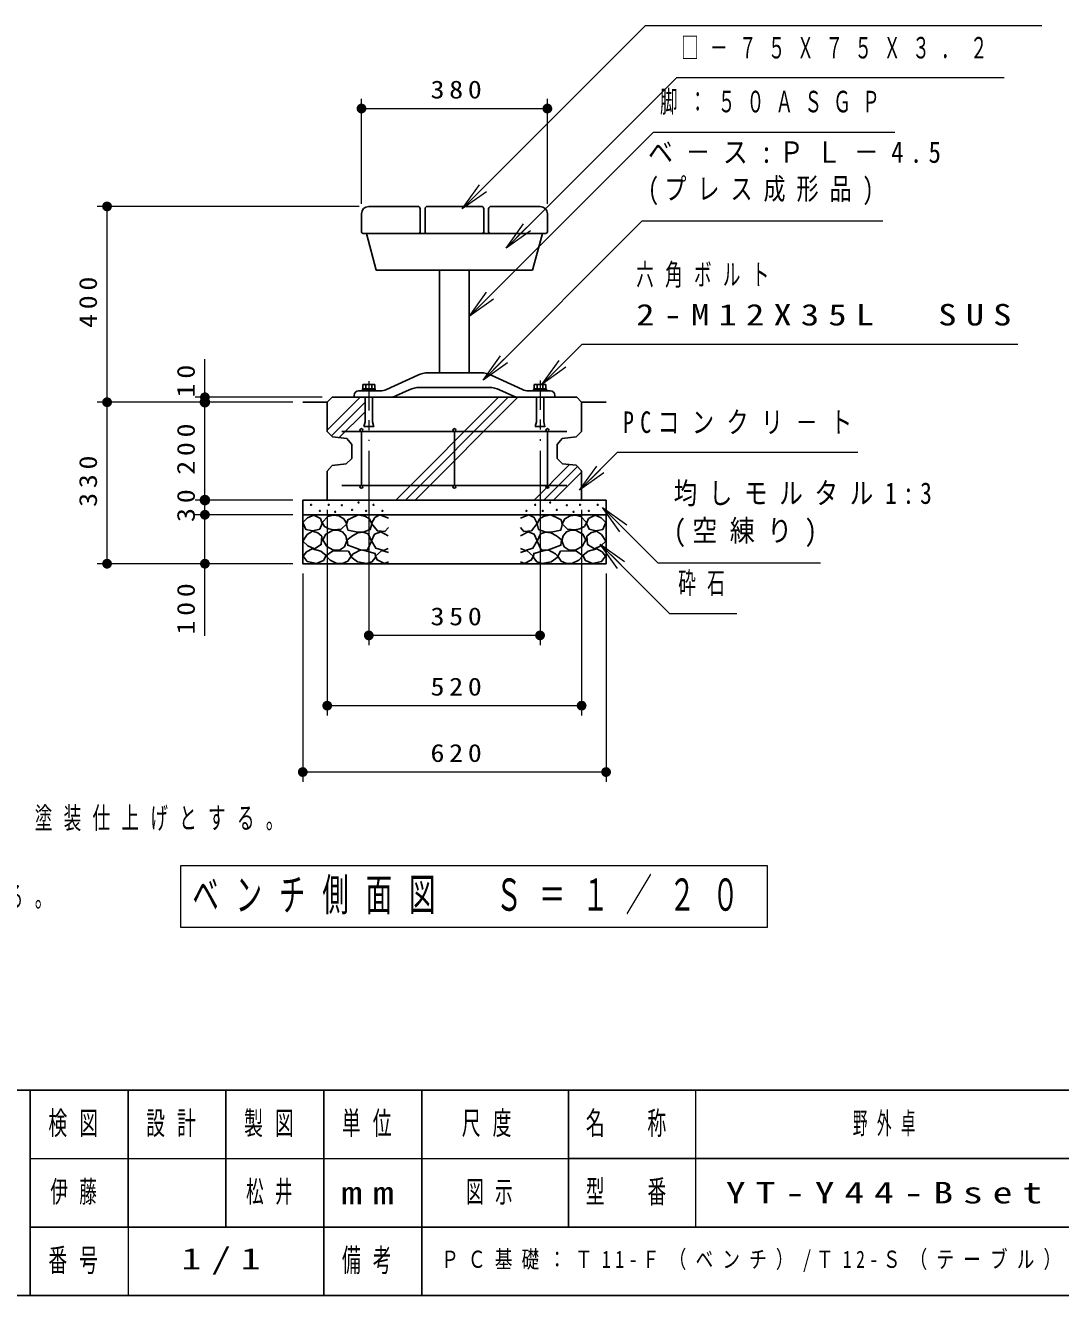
# Model space of a CAD drawing. Units: millimetres on the paper, with parts at other scales. Extents: x -365 to 0, y 0 to 257.
# Drawn here: x -238 to -132.2, y 0 to 129.8 of the extents above; entities that cross this region are included whole.
import ezdxf

# ---------------------------------------------------------------- set-up
doc = ezdxf.new("R2010")
doc.units = ezdxf.units.MM
doc.linetypes.add('USER2', pattern=[6, 3, -1, 1, -1])
doc.layers.add('LY_1', color=3, linetype='Continuous', lineweight=25)
doc.layers.add('LY_3', color=7, linetype='Continuous', lineweight=13)
doc.styles.add('ＭＳ ゴシック', font='')
doc.styles.get('ＭＳ ゴシック').set_extended_font_data('MS Gothic')

# ---------------------------------------------------------------- blocks, each defined once
blk = doc.blocks.new('filled_dot')
at = {"color": 0, "linetype": 'Continuous', "lineweight": -2, "const_width": 1.25}
blk.add_lwpolyline([(-0.625, 0, 1), (0.625, 0, 1)], format="xyb", close=True, dxfattribs=at)

msp = doc.modelspace()

# ---------------------------------------------------------------- linework, layer by layer
at = {"layer": 'LY_1', "color": 7, "lineweight": 13}
for p, q in [((-203.654, 111.523), (-203.654, 122.273)), ((-184.654, 111.523), (-184.654, 122.273)), ((-203.654, 121.273), (-184.654, 121.273)), ((-193.367, 111.011), (-191.599, 113.486)), ((-193.367, 111.011), (-191.246, 113.133)), ((-190.892, 112.779), (-193.367, 111.011)), ((-203.904, 111.273), (-230.654, 111.273)), ((-229.654, 91.273), (-229.654, 111.273)), ((-188.867, 107.024), (-187.1, 109.499)), ((-188.867, 107.024), (-186.746, 109.145)), ((-186.393, 108.792), (-188.867, 107.024)), ((-192.642, 100.028), (-190.874, 102.503)), ((-192.642, 100.028), (-190.52, 102.149)), ((-190.167, 101.796), (-192.642, 100.028)), ((-219.654, 91.273), (-219.654, 95.671)), ((-191.213, 93.537), (-189.445, 96.012)), ((-191.213, 93.537), (-189.091, 95.658)), ((-188.738, 95.305), (-191.213, 93.537)), ((-185.232, 93.068), (-183.464, 95.543)), ((-185.232, 93.068), (-183.11, 95.189)), ((-182.757, 94.836), (-185.232, 93.068)), ((-210.654, 91.273), (-230.654, 91.273)), ((-229.654, 74.773), (-229.654, 91.273)), ((-207.654, 91.773), (-220.654, 91.773)), ((-219.654, 81.273), (-219.654, 91.273)), ((-207.154, 88.405), (-203.786, 91.773)), ((-206.725, 87.844), (-203.279, 91.29)), ((-200.144, 81.273), (-189.644, 91.773)), ((-199.154, 81.273), (-188.654, 91.773)), ((-198.164, 81.273), (-187.664, 91.773)), ((-205.929, 87.65), (-203.279, 90.3)), ((-202.904, 86.311), (-202.904, 66.449)), ((-185.404, 86.311), (-185.404, 66.449)), ((-186.002, 81.273), (-182.379, 84.895)), ((-185.012, 81.273), (-181.583, 84.702)), ((-181.361, 82.278), (-179.594, 84.753)), ((-181.361, 82.278), (-179.24, 84.4)), ((-184.022, 81.273), (-181.154, 84.141)), ((-178.887, 84.046), (-181.361, 82.278)), ((-210.654, 81.273), (-220.654, 81.273)), ((-219.654, 79.773), (-219.654, 81.273)), ((-177.248, 78.044), (-179.016, 80.519)), ((-179.016, 80.519), (-176.541, 78.752)), ((-179.016, 80.519), (-176.895, 78.398)), ((-210.654, 79.773), (-220.654, 79.773)), ((-219.654, 67.394), (-219.654, 79.773)), ((-207.154, 80.273), (-207.154, 59.269)), ((-181.154, 80.273), (-181.154, 59.269)), ((-177.483, 74.292), (-179.251, 76.766)), ((-179.251, 76.766), (-176.776, 74.999)), ((-179.251, 76.766), (-177.129, 74.645)), ((-210.654, 74.773), (-230.654, 74.773)), ((-209.654, 73.773), (-209.654, 52.489)), ((-178.654, 73.773), (-178.654, 52.489)), ((-185.404, 67.449), (-202.904, 67.449)), ((-181.154, 60.269), (-207.154, 60.269)), ((-178.654, 53.489), (-209.654, 53.489)), ((-162.154, 43.923), (-222.154, 43.923)), ((-222.154, 43.923), (-222.154, 37.623)), ((-162.154, 37.623), (-162.154, 43.923)), ((-222.154, 37.623), (-162.154, 37.623))]:
    msp.add_line(p, q, dxfattribs=at)
at = {"layer": 'LY_1'}
for p, q in [((-203.654, 110.523), (-203.654, 108.673)), ((-202.904, 111.273), (-197.904, 111.273)), ((-197.654, 111.023), (-197.654, 108.673)), ((-197.154, 111.023), (-197.154, 108.673)), ((-196.904, 111.273), (-191.404, 111.273)), ((-191.154, 111.023), (-191.154, 108.673)), ((-190.654, 111.023), (-190.654, 108.673)), ((-190.404, 111.273), (-185.404, 111.273)), ((-184.654, 110.523), (-184.654, 108.673)), ((-203.504, 108.523), (-184.804, 108.523)), ((-203.154, 108.523), (-202.149, 104.773)), ((-185.154, 108.523), (-186.159, 104.773)), ((-202.149, 104.773), (-186.159, 104.773)), ((-195.667, 104.773), (-195.667, 94.273)), ((-192.642, 104.773), (-192.642, 94.273)), ((-201.105, 92.561), (-197.903, 94.041)), ((-191.454, 94.273), (-196.854, 94.273)), ((-190.405, 94.042), (-187.204, 92.561)), ((-203.954, 92.423), (-201.734, 92.423)), ((-203.625, 92.452), (-203.584, 92.493)), ((-202.254, 92.638), (-203.554, 92.638)), ((-203.554, 92.638), (-203.554, 92.523)), ((-203.513, 92.523), (-202.296, 92.523)), ((-202.298, 93.088), (-203.51, 93.088)), ((-203.51, 93.088), (-203.51, 92.638)), ((-203.207, 93.088), (-203.207, 92.638)), ((-202.601, 93.088), (-202.601, 92.638)), ((-202.298, 93.088), (-202.298, 92.638)), ((-202.254, 92.638), (-202.254, 92.523)), ((-202.225, 92.493), (-202.183, 92.452)), ((-200.128, 91.911), (-198.764, 92.541)), ((-190.593, 92.773), (-197.715, 92.773)), ((-189.544, 92.542), (-188.181, 91.911)), ((-184.354, 92.423), (-186.574, 92.423)), ((-186.084, 92.493), (-186.125, 92.452)), ((-184.754, 92.638), (-186.054, 92.638)), ((-186.054, 92.638), (-186.054, 92.523)), ((-184.796, 92.523), (-186.013, 92.523)), ((-184.798, 93.088), (-186.01, 93.088)), ((-186.01, 93.088), (-186.01, 92.638)), ((-185.707, 93.088), (-185.707, 92.638)), ((-185.101, 93.088), (-185.101, 92.638)), ((-184.798, 93.088), (-184.798, 92.638)), ((-184.754, 92.638), (-184.754, 92.523)), ((-184.683, 92.452), (-184.725, 92.493)), ((-209.654, 91.273), (-207.154, 91.273)), ((-207.154, 91.273), (-206.654, 91.773)), ((-207.154, 88.273), (-207.154, 91.273)), ((-206.654, 91.773), (-181.654, 91.773)), ((-204.404, 91.973), (-204.404, 91.773)), ((-204.404, 91.773), (-200.757, 91.773)), ((-203.279, 91.773), (-203.279, 89.274)), ((-202.529, 91.773), (-202.529, 89.271)), ((-183.904, 91.773), (-187.551, 91.773)), ((-185.779, 91.773), (-185.779, 89.274)), ((-185.029, 91.773), (-185.029, 89.271)), ((-183.904, 91.973), (-183.904, 91.773)), ((-181.154, 91.272), (-181.654, 91.772)), ((-181.154, 88.273), (-181.154, 91.273)), ((-181.154, 91.273), (-178.654, 91.273)), ((-207.154, 88.273), (-206.598, 87.717)), ((-205.654, 88.273), (-182.654, 88.273)), ((-203.654, 88.273), (-203.654, 82.773)), ((-203.279, 89.273), (-203.404, 88.773)), ((-203.404, 88.773), (-202.404, 88.773)), ((-202.529, 89.272), (-202.404, 88.772)), ((-194.154, 88.273), (-194.154, 82.773)), ((-185.78, 89.273), (-185.905, 88.773)), ((-185.904, 88.773), (-184.904, 88.773)), ((-185.029, 89.272), (-184.904, 88.772)), ((-184.654, 88.273), (-184.654, 82.773)), ((-181.154, 88.273), (-181.71, 87.717)), ((-206.598, 87.717), (-205.151, 87.572)), ((-205.152, 87.572), (-204.654, 86.964)), ((-204.654, 85.523), (-204.654, 86.964)), ((-183.157, 87.572), (-183.654, 86.964)), ((-183.654, 85.523), (-183.654, 86.964)), ((-181.71, 87.717), (-183.156, 87.572)), ((-206.657, 84.822), (-207.154, 84.214)), ((-205.21, 84.967), (-206.656, 84.822)), ((-204.654, 85.522), (-205.21, 84.967)), ((-183.654, 85.523), (-183.098, 84.967)), ((-183.098, 84.967), (-181.71, 84.828)), ((-181.154, 84.273), (-181.71, 84.828)), ((-207.154, 81.273), (-207.154, 84.214)), ((-181.154, 81.273), (-181.154, 84.273)), ((-205.654, 82.773), (-182.654, 82.773)), ((-209.654, 81.273), (-178.654, 81.273)), ((-209.654, 74.773), (-209.654, 81.273)), ((-178.654, 74.773), (-178.654, 81.273)), ((-209.654, 79.773), (-178.654, 79.773)), ((-209.654, 74.773), (-178.654, 74.773))]:
    msp.add_line(p, q, dxfattribs=at)
at = {"layer": 'LY_1', "color": 7, "linetype": 'USER2', "lineweight": 13}
for p, q in [((-185.404, 93.497), (-185.404, 87.311)), ((-202.904, 93.428), (-202.904, 87.311))]:
    msp.add_line(p, q, dxfattribs=at)
at = {"layer": 'LY_1', "color": 7, "lineweight": 13}
for points in [[(-193.367, 111.011), (-174.611, 129.767), (-134.111, 129.767)], [(-188.867, 107.024), (-171.433, 124.458), (-137.979, 124.458)], [(-192.642, 100.028), (-173.806, 118.864), (-149.14, 118.864)], [(-191.213, 93.537), (-174.964, 109.786), (-150.369, 109.786)], [(-185.232, 93.068), (-181.108, 97.192), (-136.576, 97.192)], [(-181.361, 82.278), (-177.473, 86.167), (-152.929, 86.167)], [(-179.016, 80.519), (-173.359, 74.862), (-156.745, 74.862)], [(-179.251, 76.766), (-172.18, 69.695), (-165.276, 69.695)]]:
    msp.add_lwpolyline(points, dxfattribs=at)
at = {"layer": 'LY_1'}
for points in [[(-208.532, 79.743), (-209.165, 79.442), (-209.641, 78.966), (-209.34, 78.269), (-208.611, 78.127), (-207.914, 78.285), (-207.66, 78.871), (-207.85, 79.378)], [(-206.56, 79.747), (-207.087, 79.612), (-207.669, 78.977), (-207.439, 78.558), (-206.982, 78.32), (-206.466, 78.247), (-205.722, 78.315), (-205.155, 78.855), (-205.439, 79.355), (-205.972, 79.666)], [(-203.969, 79.757), (-204.506, 79.534), (-205.052, 79.265), (-205.169, 78.764), (-205.034, 78.2), (-204.211, 78.039), (-203.486, 77.994), (-202.761, 78.254), (-202.609, 78.862), (-202.842, 79.373), (-203.244, 79.596)], [(-184.339, 79.757), (-183.802, 79.534), (-183.256, 79.265), (-183.14, 78.764), (-183.274, 78.2), (-184.097, 78.039), (-184.822, 77.994), (-185.547, 78.254), (-185.699, 78.862), (-185.467, 79.373), (-185.064, 79.596)], [(-181.748, 79.747), (-181.221, 79.612), (-180.64, 78.977), (-180.87, 78.558), (-181.327, 78.32), (-181.843, 78.247), (-182.586, 78.315), (-183.153, 78.855), (-182.87, 79.355), (-182.336, 79.666)], [(-179.777, 79.743), (-179.143, 79.442), (-178.668, 78.966), (-178.969, 78.269), (-179.698, 78.127), (-180.395, 78.285), (-180.648, 78.871), (-180.458, 79.378)], [(-208.658, 78.095), (-209.197, 77.746), (-209.641, 77.065), (-209.134, 76.606), (-208.468, 76.289), (-207.771, 76.733), (-207.692, 77.572), (-208.1, 77.935)], [(-207.196, 76.531), (-206.574, 76.186), (-205.898, 76.139), (-205.385, 76.5), (-205.141, 77.098), (-205.253, 77.636), (-205.601, 78.044), (-206.067, 78.209), (-206.601, 78.152), (-207.291, 77.783), (-207.588, 77.206)], [(-204.02, 77.927), (-204.574, 77.629), (-205.101, 77.21), (-205.047, 76.656), (-204.303, 76.386), (-203.668, 76.17), (-203.02, 76.197), (-202.614, 77.062), (-202.965, 77.819), (-203.469, 77.983)], [(-184.289, 77.927), (-183.735, 77.629), (-183.208, 77.21), (-183.262, 76.656), (-184.005, 76.386), (-184.64, 76.17), (-185.289, 76.197), (-185.694, 77.062), (-185.343, 77.819), (-184.839, 77.983)], [(-181.113, 76.531), (-181.734, 76.186), (-182.41, 76.139), (-182.924, 76.5), (-183.167, 77.098), (-183.055, 77.636), (-182.708, 78.044), (-182.242, 78.209), (-181.707, 78.152), (-181.018, 77.783), (-180.721, 77.206)], [(-179.65, 78.095), (-179.111, 77.746), (-178.668, 77.065), (-179.175, 76.606), (-179.84, 76.289), (-180.537, 76.733), (-180.616, 77.572), (-180.209, 77.935)], [(-208.699, 76.298), (-209.268, 75.979), (-209.606, 75.557), (-209.202, 74.991), (-208.26, 74.787), (-207.544, 75.107), (-207.271, 75.612), (-207.81, 76.067)], [(-205.844, 76.091), (-206.628, 76.051), (-207.29, 75.578), (-206.858, 75.118), (-206.168, 74.807), (-205.603, 74.799), (-205.06, 75.023), (-204.722, 75.551), (-204.979, 76.037)], [(-203.729, 76.183), (-204.499, 75.764), (-204.742, 75.467), (-204.053, 74.98), (-203.107, 74.791), (-202.577, 74.975), (-202.229, 75.399), (-202.256, 75.818), (-203.121, 76.048)], [(-184.58, 76.183), (-183.809, 75.764), (-183.566, 75.467), (-184.255, 74.98), (-185.201, 74.791), (-185.731, 74.975), (-186.08, 75.399), (-186.053, 75.818), (-185.188, 76.048)], [(-182.464, 76.091), (-181.68, 76.051), (-181.018, 75.578), (-181.451, 75.118), (-182.14, 74.807), (-182.705, 74.799), (-183.248, 75.023), (-183.586, 75.551), (-183.329, 76.037)], [(-179.609, 76.298), (-179.04, 75.979), (-178.703, 75.557), (-179.106, 74.991), (-180.049, 74.787), (-180.764, 75.107), (-181.038, 75.612), (-180.498, 76.067)]]:
    msp.add_lwpolyline(points, close=True, dxfattribs=at)
for points in [[(-200.904, 79.437), (-201.76, 79.754), (-202.298, 79.485), (-202.615, 78.883), (-202.029, 78.123), (-201.253, 78.059), (-200.904, 78.455)], [(-187.404, 79.437), (-186.549, 79.754), (-186.01, 79.485), (-185.693, 78.883), (-186.28, 78.123), (-187.056, 78.059), (-187.404, 78.455)], [(-200.92, 77.631), (-201.68, 78.027), (-202.314, 77.774), (-202.615, 77.124), (-202.171, 76.348), (-201.411, 76.111), (-200.92, 76.317)], [(-187.388, 77.631), (-186.628, 78.027), (-185.994, 77.774), (-185.693, 77.124), (-186.137, 76.348), (-186.897, 76.111), (-187.388, 76.317)], [(-200.904, 75.905), (-201.569, 76.111), (-202.219, 75.556), (-202.045, 75.16), (-201.316, 74.796), (-200.904, 74.954)], [(-187.404, 75.905), (-186.739, 76.111), (-186.089, 75.556), (-186.264, 75.16), (-186.992, 74.796), (-187.404, 74.954)]]:
    msp.add_lwpolyline(points, dxfattribs=at)
for centre, radius in [((-203.654, 88.423), 0.15), ((-194.154, 88.423), 0.15), ((-184.654, 88.423), 0.15), ((-203.654, 82.623), 0.15), ((-194.154, 82.623), 0.15), ((-184.654, 82.623), 0.15), ((-208.805, 80.786), 0.05), ((-206.993, 80.786), 0.05), ((-205.658, 80.739), 0.05), ((-203.942, 81.025), 0.05), ((-202.417, 80.786), 0.05), ((-185.892, 80.786), 0.05), ((-184.366, 81.025), 0.05), ((-182.65, 80.739), 0.05), ((-181.315, 80.786), 0.05), ((-179.503, 80.786), 0.05), ((-207.899, 80.167), 0.05), ((-206.326, 80.071), 0.05), ((-204.61, 80.262), 0.05), ((-203.179, 80.167), 0.05), ((-201.511, 80.167), 0.05), ((-186.798, 80.167), 0.05), ((-185.129, 80.167), 0.05), ((-183.699, 80.262), 0.05), ((-181.982, 80.071), 0.05), ((-180.409, 80.167), 0.05)]:
    msp.add_circle(centre, radius, dxfattribs=at)
for centre, radius, start, end in [((-202.904, 110.523), 0.75, 89.99998, 179.99996), ((-197.904, 111.023), 0.25, 0, 89.99998), ((-196.904, 111.023), 0.25, 89.99998, 179.99996), ((-191.404, 111.023), 0.25, 0, 89.99998), ((-190.404, 111.023), 0.25, 89.99998, 179.99996), ((-185.404, 110.523), 0.75, 0, 89.99998), ((-203.504, 108.673), 0.15, 179.99998, 270.00002), ((-197.804, 108.673), 0.15, 270.00002, 0), ((-197.004, 108.673), 0.15, 179.99998, 270.00002), ((-191.304, 108.673), 0.15, 270.00002, 0), ((-190.504, 108.673), 0.15, 179.99998, 270.00002), ((-184.804, 108.673), 0.15, 270.00002, 0), ((-196.854, 91.773), 2.5, 89.99998, 114.8206), ((-191.454, 91.773), 2.5, 65.17946, 89.99998), ((-203.954, 91.973), 0.45, 89.99998, 179.99996), ((-203.696, 92.523), 0.1, 270.00002, 315.00046), ((-203.513, 92.423), 0.1, 89.99998, 135.00001), ((-202.296, 92.423), 0.1, 45, 89.99998), ((-202.113, 92.523), 0.1, 224.99999, 270.00002), ((-201.734, 93.923), 1.5, 270.00002, 294.82059), ((-197.715, 90.273), 2.5, 89.99998, 114.8206), ((-190.593, 90.273), 2.5, 65.17946, 89.99998), ((-186.574, 93.923), 1.5, 245.1794, 270.00002), ((-186.196, 92.523), 0.1, 269.99996, 315), ((-186.013, 92.423), 0.1, 89.99998, 134.99996), ((-184.796, 92.423), 0.1, 44.99995, 89.99998), ((-184.613, 92.523), 0.1, 224.99952, 269.99996), ((-184.354, 91.973), 0.45, 0, 89.99998), ((-200.757, 93.273), 1.5, 270.00002, 294.82057), ((-187.551, 93.273), 1.5, 245.17947, 270.00002)]:
    msp.add_arc(centre, radius, start, end, dxfattribs=at)
at = {"layer": 'LY_3', "color": 20, "lineweight": 25}
for p, q in [((-365, 21), (0, 21)), ((-365, 0), (0, 0))]:
    msp.add_line(p, q, dxfattribs=at)
at = {"layer": 'LY_3', "color": 3, "lineweight": 25}
for p, q in [((-237.5, 21), (-237.5, 0)), ((-227.5, 21), (-227.5, 7)), ((-217.5, 21), (-217.5, 7)), ((-207.5, 21), (-207.5, 0)), ((-197.5, 21), (-197.5, 7)), ((-182.5, 21), (-182.5, 7)), ((-182.5, 14), (-70, 14)), ((-237.5, 7), (0, 7)), ((-197.5, 7), (-197.5, 0))]:
    msp.add_line(p, q, dxfattribs=at)
at = {"layer": 'LY_3'}
for p, q in [((-169.5, 21), (-169.5, 7)), ((-237.5, 14), (-182.5, 14)), ((-227.5, 7), (-227.5, 0))]:
    msp.add_line(p, q, dxfattribs=at)

# ---------------------------------------------------------------- block references
at = {"layer": 'LY_1', "color": 7, "lineweight": 13, "xscale": 0.4, "yscale": 0.4}
for p in [(-203.654, 121.273), (-202.904, 67.449), (-207.154, 60.269), (-209.654, 53.489)]:
    msp.add_blockref('filled_dot', p, dxfattribs=at)
at = {"layer": 'LY_1', "color": 7, "lineweight": 13}
for p, xscale, yscale, rotation in [((-184.654, 121.273), 0.4, 0.4, 180), ((-229.654, 111.273), 0.4, 0.4, 270), ((-219.654, 91.773), 0.4, 0.4, 270), ((-229.654, 91.273), 0.4, 0.4, 90), ((-229.654, 91.273), 0.4, 0.4, 270), ((-219.654, 91.273), 0.431, 0.431, 270), ((-219.654, 91.273), 0.4, 0.4, 90), ((-219.654, 81.273), 0.431, 0.431, 270), ((-219.654, 79.773), 0.4, 0.4, 270), ((-229.654, 74.773), 0.4, 0.4, 90), ((-219.654, 74.773), 0.4, 0.4, 90), ((-185.404, 67.449), 0.4, 0.4, 180), ((-181.154, 60.269), 0.4, 0.4, 180), ((-178.654, 53.489), 0.4, 0.4, 180)]:
    msp.add_blockref('filled_dot', p, dxfattribs=dict(at, xscale=xscale, yscale=yscale, rotation=rotation))

# ---------------------------------------------------------------- texts
at = {"layer": 'LY_1', "color": 7, "style": 'ＭＳ ゴシック'}
for s, insert, char_height, attachment_point in [('\\T1.64;\\W0.6;□－７５Ｘ７５Ｘ３．２', (-170.979, 127.458), 2.199, 4), ('\\T1.33;\\W1.15;380', (-193.739, 122.273), 1.833, 8), ('\\T1.64;\\W0.6;脚：５０ＡＳＧＰ', (-173.14, 121.864), 2.199, 4), ('\\T1.5;\\W0.85;ベ－ス:ＰＬ－4.5', (-174.369, 116.786), 2.199, 4), ('\\T1.5;\\W0.75;(プレス成形品)', (-174.369, 112.786), 2.199, 4), ('\\T1.64;\\W0.6;六角ボルト', (-175.576, 104.192), 2.199, 4), ('\\T1.5;\\W1.25;2-M12X35L\u3000SUS', (-175.576, 100.192), 2.199, 4), ('\\T1.57;\\W0.75;PCコンクリ－ト', (-176.929, 89.167), 2.199, 4), ('\\T1.5;\\W0.8;均しモルタル1:3', (-171.745, 81.862), 2.199, 4), ('\\T1.5;\\W0.85;(空練り)', (-171.745, 77.862), 2.199, 4), ('\\T1.64;\\W0.6;砕石', (-171.276, 72.695), 2.199, 4), ('\\T1.33;\\W1.15;350', (-193.739, 68.449), 1.833, 8), ('\\T1.33;\\W1.15;520', (-193.739, 61.269), 1.833, 8), ('\\T1.33;\\W1.15;620', (-193.739, 54.489), 1.833, 8), ('\\T1.64;\\W0.6;木材は、ヒノキ（一等材）とし、カンナ・ペーパーがけの上、木材保護着色塗料（メイプル）塗装仕上げとする。', (-361.002, 47.415), 2.199, 7), ('\\T1.64;\\W0.6;ベンチ側面図\u3000Ｓ＝１／２０', (-192.154, 40.773), 3.299, 5), ('\\T1.64;\\W0.6;鋼材は、電気亜鉛メッキ処理の上、ポリエステル樹脂粉体塗装（ダークグレー）仕上げとする。', (-361.002, 39.415), 2.199, 7), ('\\T1.64;\\W0.5;野外卓', (-149.75, 17.5), 2.199, 5), ('\\T1.64;\\W0.6;伊藤', (-232.5, 10.5), 2.199, 5), ('\\T1.64;\\W0.6;松井', (-212.5, 10.5), 2.199, 5), ('\\T1.64;\\W0.6;図示', (-190, 10.5), 2.199, 5), ('\\T1.5;\\W1.35;YT-Y44-Bset', (-149.75, 10.5), 2.199, 5), ('\\T1.5;\\W1.35;1/1', (-217.5, 3.5), 2.199, 5), ('\\T1.52;\\W0.75;ＰＣ基礎：Ｔ11-Ｆ（ベンチ）/Ｔ12-Ｓ（テーブル）', (-195.5, 3.5), 1.76, 4)]:
    msp.add_mtext(s, dxfattribs=dict(at, insert=insert, char_height=char_height, attachment_point=attachment_point))
at = {"layer": 'LY_1', "color": 7, "char_height": 1.833, "attachment_point": 8, "rotation": 90, "style": 'ＭＳ ゴシック'}
for s, insert in [('\\T1.33;\\W1.15;400', (-230.654, 101.714)), ('\\T1.34;\\W1.15;10', (-220.654, 93.671)), ('\\T1.33;\\W1.15;200', (-220.654, 86.714)), ('\\T1.33;\\W1.15;330', (-230.654, 83.438)), ('\\T1.34;\\W1.15;30', (-220.654, 80.95)), ('\\T1.33;\\W1.15;100', (-220.654, 70.394))]:
    msp.add_mtext(s, dxfattribs=dict(at, insert=insert))
at = {"layer": 'LY_3', "char_height": 2.346, "attachment_point": 5, "style": 'ＭＳ ゴシック'}
for s, insert in [('\\T1.64;\\W0.6;検図', (-232.5, 17.5)), ('\\T1.64;\\W0.6;設計', (-222.5, 17.5)), ('\\T1.64;\\W0.6;製図', (-212.5, 17.5)), ('\\T1.64;\\W0.6;単位', (-202.5, 17.5)), ('\\T1.64;\\W0.6;尺度', (-190.25, 17.5)), ('\\T1.64;\\W0.6;名\u3000称', (-176, 17.5)), ('\\T1.64;\\W0.6;型\u3000番', (-176, 10.5)), ('\\T1.5;\\W1.35;mm', (-202.5, 10.5)), ('\\T1.64;\\W0.6;番号', (-232.5, 3.5)), ('\\T1.64;\\W0.6;備考', (-202.5, 3.5))]:
    msp.add_mtext(s, dxfattribs=dict(at, insert=insert))

doc.saveas('drawing.dxf')
